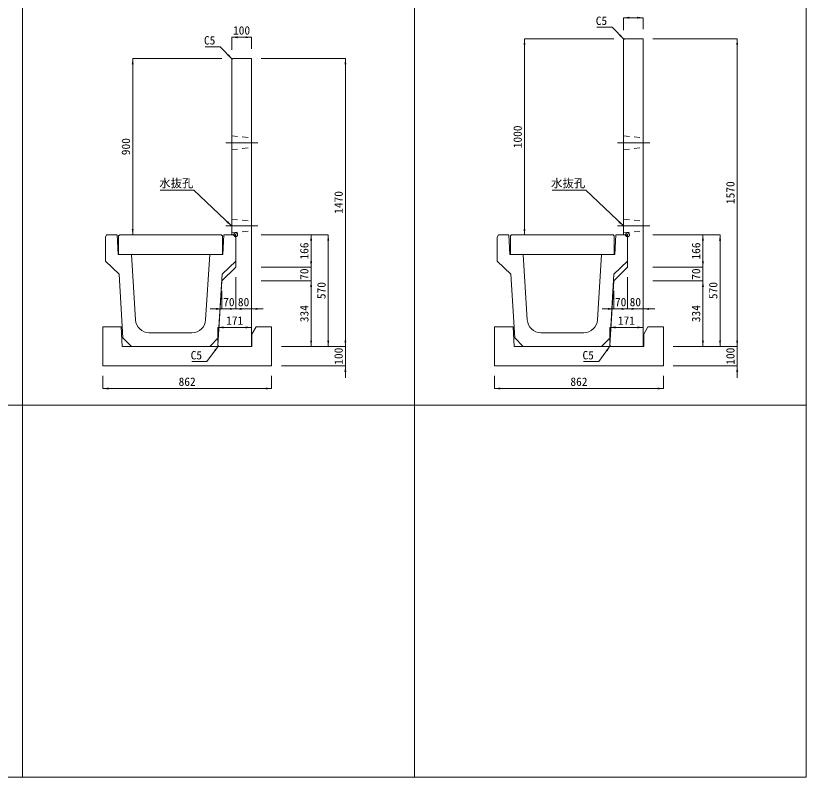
# Model space of a CAD drawing. Units: millimetres at full size, sheet at 1:40. Extents: x 86 to 35886, y -15691 to 10257.
# Drawn here: x 13252 to 17286, y -15591 to -11702 of the extents above; entities that cross this region are included whole.
import ezdxf
from ezdxf.enums import TextEntityAlignment as Align

# ---------------------------------------------------------------- set-up
doc = ezdxf.new("R2010")
doc.units = ezdxf.units.MM
doc.header["$LTSCALE"] = 40
doc.header["$PDMODE"] = 32
doc.header["$PDSIZE"] = 20
doc.linetypes.add('USER1', pattern=[28.575, 19.05, -3.175, 3.175, -3.175])
doc.linetypes.add('USER2', pattern=[1.35, 0.75, -0.6])
for name, color, linetype, lineweight in [('パネックスKUS', 2, 'Continuous', 20), ('図枠', 5, 'Continuous', 13), ('基礎ブロック', 2, 'Continuous', 13), ('寸法線', 7, 'Continuous', 13), ('引出線', 4, 'Continuous', 13), ('本体', 2, 'Continuous', 13), ('補助線', 8, 'USER1', 13)]:
    doc.layers.add(name, color=color, linetype=linetype, lineweight=lineweight)
doc.styles.add('ＭＳ ゴシック', font='')
doc.styles.get('ＭＳ ゴシック').set_extended_font_data('MS Gothic')

# ---------------------------------------------------------------- blocks, each defined once
blk = doc.blocks.new('filled_arrow')
at = {"color": 0, "linetype": 'Continuous', "lineweight": -2}
blk.add_solid([(7.5, 1.25), (0, 0), (7.5, -1.25)], dxfattribs=at)

msp = doc.modelspace()

# ---------------------------------------------------------------- linework, layer by layer
at = {"layer": 'パネックスKUS'}
for p, q in [((16359.18, -11820.56), (16354.18, -11825.56)), ((16454.18, -11820.56), (16359.18, -11820.56)), ((16454.18, -13390.56), (16454.18, -11820.56)), ((16354.18, -11825.56), (16354.18, -12820.56)), ((14359.18, -11920.56), (14354.18, -11925.56)), ((14354.18, -11925.56), (14354.18, -12820.56)), ((14454.18, -11920.56), (14359.18, -11920.56)), ((14454.18, -13390.56), (14454.18, -11920.56)), ((14354.18, -12820.56), (14374.18, -12820.56)), ((14374.18, -12820.56), (14374.18, -12986.56)), ((16354.18, -12820.56), (16374.18, -12820.56)), ((16374.18, -12820.56), (16374.18, -12986.56)), ((14374.18, -12986.56), (14304.18, -13056.56)), ((16374.18, -12986.56), (16304.18, -13056.56)), ((14304.18, -13056.56), (14283.49, -13385.57)), ((16304.18, -13056.56), (16283.49, -13385.57)), ((14288.18, -13390.56), (14283.49, -13385.57)), ((14288.18, -13390.56), (14454.18, -13390.56)), ((16288.18, -13390.56), (16283.49, -13385.57)), ((16288.18, -13390.56), (16454.18, -13390.56))]:
    msp.add_line(p, q, dxfattribs=at)
at = {"layer": 'パネックスKUS', "linetype": 'USER2', "lineweight": 9}
for p, q in [((14354.18, -12315.56), (14454.18, -12325.56)), ((16354.18, -12315.56), (16454.18, -12325.56)), ((14354.18, -12385.56), (14454.18, -12375.56)), ((16354.18, -12385.56), (16454.18, -12375.56)), ((14354.18, -12740.56), (14454.18, -12750.56)), ((16354.18, -12740.56), (16454.18, -12750.56)), ((14354.18, -12810.56), (14454.18, -12800.56)), ((16354.18, -12810.56), (16454.18, -12800.56))]:
    msp.add_line(p, q, dxfattribs=at)
at = {"layer": '図枠'}
for p, q in [((13286.23, -1890.56), (13286.23, -15590.56)), ((15286.23, -1890.56), (15286.23, -15590.56)), ((17286.23, -1890.56), (17286.23, -15590.56)), ((86.23, -13690.56), (17286.23, -13690.56)), ((86.23, -15590.56), (17286.23, -15590.56))]:
    msp.add_line(p, q, dxfattribs=at)
at = {"layer": '基礎ブロック'}
for p, q in [((13790.23, -13290.56), (13695.23, -13290.56)), ((13695.23, -13290.56), (13695.23, -13390.56)), ((13795.23, -13390.56), (13790.23, -13290.56)), ((14478.23, -13290.56), (14457.23, -13327.56)), ((14557.23, -13290.56), (14478.23, -13290.56)), ((14557.23, -13390.56), (14557.23, -13290.56)), ((15790.23, -13290.56), (15695.23, -13290.56)), ((15695.23, -13290.56), (15695.23, -13390.56)), ((15795.23, -13390.56), (15790.23, -13290.56)), ((16478.23, -13290.56), (16457.23, -13327.56)), ((16557.23, -13290.56), (16478.23, -13290.56)), ((16557.23, -13390.56), (16557.23, -13290.56)), ((14457.23, -13327.56), (14457.23, -13390.56)), ((16457.23, -13327.56), (16457.23, -13390.56)), ((13695.23, -13390.56), (13695.23, -13490.56)), ((14457.23, -13390.56), (13795.23, -13390.56)), ((14557.23, -13390.56), (14557.23, -13490.56)), ((15695.23, -13390.56), (15695.23, -13490.56)), ((16457.23, -13390.56), (15795.23, -13390.56)), ((16557.23, -13390.56), (16557.23, -13490.56)), ((13695.23, -13490.56), (14557.23, -13490.56)), ((15695.23, -13490.56), (16557.23, -13490.56))]:
    msp.add_line(p, q, dxfattribs=at)
at = {"layer": '寸法線'}
for p, q in [((16354.18, -11712.01), (16454.18, -11712.01)), ((16354.18, -11775.56), (16354.18, -11712.01)), ((16454.18, -11770.56), (16454.18, -11712.01)), ((14354.18, -11812.01), (14454.18, -11812.01)), ((14354.18, -11875.56), (14354.18, -11812.01)), ((14454.18, -11870.56), (14454.18, -11812.01)), ((15848.23, -12820.56), (15848.23, -11820.56)), ((16304.18, -11820.56), (15848.23, -11820.56)), ((16504.18, -11820.56), (16934.07, -11820.56)), ((16934.07, -13390.56), (16934.07, -11820.56)), ((13848.23, -12820.56), (13848.23, -11920.56)), ((14304.18, -11920.56), (13848.23, -11920.56)), ((14504.18, -11920.56), (14934.07, -11920.56)), ((14934.07, -13390.56), (14934.07, -11920.56)), ((14304.18, -12820.56), (13848.23, -12820.56)), ((14504.18, -12820.56), (14846.57, -12820.56)), ((14504.18, -12820.56), (14759.07, -12820.56)), ((14759.07, -12820.56), (14759.07, -12986.56)), ((14846.57, -12820.56), (14846.57, -13390.56)), ((16304.18, -12820.56), (15848.23, -12820.56)), ((16504.18, -12820.56), (16846.57, -12820.56)), ((16504.18, -12820.56), (16759.07, -12820.56)), ((16759.07, -12820.56), (16759.07, -12986.56)), ((16846.57, -12820.56), (16846.57, -13390.56)), ((14759.07, -12926.56), (14759.07, -13116.56)), ((16759.07, -12926.56), (16759.07, -13116.56)), ((14504.18, -12986.56), (14759.07, -12986.56)), ((14504.18, -12986.56), (14759.07, -12986.56)), ((16504.18, -12986.56), (16759.07, -12986.56)), ((16504.18, -12986.56), (16759.07, -12986.56)), ((14374.18, -13036.56), (14374.18, -13199.16)), ((14374.18, -13036.56), (14374.18, -13199.16)), ((14454.18, -13036.56), (14454.18, -13199.16)), ((14504.18, -13056.56), (14759.07, -13056.56)), ((14504.18, -13056.56), (14759.07, -13056.56)), ((14759.07, -13056.56), (14759.07, -13390.56)), ((16374.18, -13036.56), (16374.18, -13199.16)), ((16374.18, -13036.56), (16374.18, -13199.16)), ((16454.18, -13036.56), (16454.18, -13199.16)), ((16504.18, -13056.56), (16759.07, -13056.56)), ((16504.18, -13056.56), (16759.07, -13056.56)), ((16759.07, -13056.56), (16759.07, -13390.56)), ((14304.18, -13106.56), (14304.18, -13199.16)), ((16304.18, -13106.56), (16304.18, -13199.16)), ((14434.18, -13199.16), (14244.18, -13199.16)), ((14314.18, -13199.16), (14514.18, -13199.16)), ((16434.18, -13199.16), (16244.18, -13199.16)), ((16314.18, -13199.16), (16514.18, -13199.16)), ((14283.18, -13293.64), (14454.18, -13293.64)), ((14283.18, -13365.56), (14283.18, -13293.64)), ((14454.18, -13365.56), (14454.18, -13293.64)), ((16283.18, -13293.64), (16454.18, -13293.64)), ((16283.18, -13365.56), (16283.18, -13293.64)), ((16454.18, -13365.56), (16454.18, -13293.64)), ((14934.07, -13330.56), (14934.07, -13550.56)), ((16934.07, -13330.56), (16934.07, -13550.56)), ((14607.23, -13390.56), (14934.07, -13390.56)), ((14607.23, -13390.56), (14846.57, -13390.56)), ((14607.23, -13390.56), (14759.07, -13390.56)), ((14607.23, -13390.56), (14934.07, -13390.56)), ((16607.23, -13390.56), (16934.07, -13390.56)), ((16607.23, -13390.56), (16846.57, -13390.56)), ((16607.23, -13390.56), (16759.07, -13390.56)), ((16607.23, -13390.56), (16934.07, -13390.56)), ((14607.23, -13490.56), (14934.07, -13490.56)), ((16607.23, -13490.56), (16934.07, -13490.56)), ((13695.23, -13540.56), (13695.23, -13605.79)), ((14557.23, -13540.56), (14557.23, -13605.79)), ((15695.23, -13540.56), (15695.23, -13605.79)), ((16557.23, -13540.56), (16557.23, -13605.79)), ((13695.23, -13605.79), (14557.23, -13605.79)), ((15695.23, -13605.79), (16557.23, -13605.79))]:
    msp.add_line(p, q, dxfattribs=at)
at = {"layer": '引出線'}
for points in [[(16356.68, -11823.06), (16295.19, -11760.35), (16217.42, -11760.35)], [(14356.68, -11923.06), (14295.19, -11860.35), (14217.42, -11860.35)], [(14353.23, -12775.56), (14160.77, -12592.12), (13989.03, -12592.12)], [(16353.23, -12775.56), (16160.77, -12592.12), (15989.03, -12592.12)], [(14285.84, -13388.07), (14227.41, -13468.33), (14149.64, -13468.33)], [(16285.84, -13388.07), (16227.41, -13468.33), (16149.64, -13468.33)]]:
    msp.add_lwpolyline(points, dxfattribs=at)
at = {"layer": '本体'}
for p, q in [((13709.18, -12832.56), (13715.18, -12820.56)), ((13715.18, -12820.56), (13769.18, -12820.56)), ((13769.18, -12820.56), (13774.18, -12920.56)), ((14314.18, -12820.56), (14309.18, -12920.56)), ((14314.18, -12820.56), (14368.18, -12820.56)), ((14374.18, -12832.56), (14368.18, -12820.56)), ((15709.18, -12832.56), (15715.18, -12820.56)), ((15715.18, -12820.56), (15769.18, -12820.56)), ((15769.18, -12820.56), (15774.18, -12920.56)), ((16314.18, -12820.56), (16309.18, -12920.56)), ((16314.18, -12820.56), (16368.18, -12820.56)), ((16374.18, -12832.56), (16368.18, -12820.56)), ((13709.18, -12832.56), (13709.18, -12954.56)), ((14374.18, -12832.56), (14374.18, -12954.56)), ((15709.18, -12832.56), (15709.18, -12954.56)), ((16374.18, -12832.56), (16374.18, -12954.56)), ((13774.18, -12920.56), (13841.68, -12920.56)), ((13841.68, -12920.56), (13862.58, -13254.93)), ((14241.68, -12920.56), (14220.78, -13254.93)), ((14241.68, -12920.56), (14309.18, -12920.56)), ((15774.18, -12920.56), (15841.68, -12920.56)), ((15841.68, -12920.56), (15862.58, -13254.93)), ((16241.68, -12920.56), (16220.78, -13254.93)), ((16241.68, -12920.56), (16309.18, -12920.56)), ((13709.18, -12954.56), (13778.68, -13021.56)), ((14374.18, -12954.56), (14304.68, -13021.56)), ((15709.18, -12954.56), (15778.68, -13021.56)), ((16374.18, -12954.56), (16304.68, -13021.56)), ((13778.68, -13021.56), (13798.28, -13347.17)), ((14304.68, -13021.56), (14285.08, -13347.17)), ((15778.68, -13021.56), (15798.28, -13347.17)), ((16304.68, -13021.56), (16285.08, -13347.17)), ((13841.68, -13390.56), (13798.28, -13347.17)), ((13932.44, -13320.56), (14150.92, -13320.56)), ((14241.68, -13390.56), (14285.08, -13347.17)), ((15841.68, -13390.56), (15798.28, -13347.17)), ((15932.44, -13320.56), (16150.92, -13320.56)), ((16241.68, -13390.56), (16285.08, -13347.17)), ((13841.68, -13390.56), (14241.68, -13390.56)), ((15841.68, -13390.56), (16241.68, -13390.56))]:
    msp.add_line(p, q, dxfattribs=at)
at = {"layer": '本体', "lineweight": 20}
for points in [[(13776.68, -12920.56), (14306.68, -12920.56), (14306.68, -12826.56), (14300.68, -12820.56), (13782.68, -12820.56), (13776.68, -12826.56)], [(15776.68, -12920.56), (16306.68, -12920.56), (16306.68, -12826.56), (16300.68, -12820.56), (15782.68, -12820.56), (15776.68, -12826.56)]]:
    msp.add_lwpolyline(points, close=True, dxfattribs=at)
at = {"layer": '本体'}
for centre, start, end in [((13932.44, -13250.56), 183.57633, 270), ((14150.92, -13250.56), 270, 356.42367), ((15932.44, -13250.56), 183.57633, 270), ((16150.92, -13250.56), 270, 356.42367)]:
    msp.add_arc(centre, 70, start, end, dxfattribs=at)
at = {"layer": '補助線'}
for p, q in [((14323.87, -12350.56), (14487.59, -12350.56)), ((16323.87, -12350.56), (16487.59, -12350.56)), ((14323.87, -12775.56), (14487.59, -12775.56)), ((16323.87, -12775.56), (16487.59, -12775.56))]:
    msp.add_line(p, q, dxfattribs=at)
for p in [(14374.18, -12820.56), (16374.18, -12820.56)]:
    msp.add_point(p, dxfattribs=at)

# ---------------------------------------------------------------- block references
at = {"layer": '寸法線', "xscale": 4, "yscale": 4}
for p in [(16354.18, -11712.01), (14354.18, -11812.01), (14374.18, -13199.16), (14454.18, -13199.16), (16374.18, -13199.16), (16454.18, -13199.16), (14283.18, -13293.64), (16283.18, -13293.64), (13695.23, -13605.79), (15695.23, -13605.79)]:
    msp.add_blockref('filled_arrow', p, dxfattribs=at)
for p, rotation in [((16454.18, -11712.01), 180), ((14454.18, -11812.01), 180), ((15848.23, -11820.56), 270), ((16934.07, -11820.56), 270), ((13848.23, -11920.56), 270), ((14934.07, -11920.56), 270), ((13848.23, -12820.56), 90), ((14759.07, -12820.56), 270), ((14846.57, -12820.56), 270), ((15848.23, -12820.56), 90), ((16759.07, -12820.56), 270), ((16846.57, -12820.56), 270), ((14759.07, -12986.56), 90), ((14759.07, -12986.56), 90), ((16759.07, -12986.56), 90), ((16759.07, -12986.56), 90), ((14759.07, -13056.56), 270), ((14759.07, -13056.56), 270), ((16759.07, -13056.56), 270), ((16759.07, -13056.56), 270), ((14304.18, -13199.16), 180), ((14374.18, -13199.16), 180), ((16304.18, -13199.16), 180), ((16374.18, -13199.16), 180), ((14454.18, -13293.64), 180), ((16454.18, -13293.64), 180), ((14759.07, -13390.56), 90), ((14846.57, -13390.56), 90), ((14934.07, -13390.56), 90), ((14934.07, -13390.56), 90), ((16759.07, -13390.56), 90), ((16846.57, -13390.56), 90), ((16934.07, -13390.56), 90), ((16934.07, -13390.56), 90), ((14934.07, -13490.56), 270), ((16934.07, -13490.56), 270), ((14557.23, -13605.79), 180), ((16557.23, -13605.79), 180)]:
    msp.add_blockref('filled_arrow', p, dxfattribs=dict(at, rotation=rotation))
at = {"layer": '引出線', "xscale": 4, "yscale": 4}
for p, rotation in [((16356.68, -11823.06), 134.4), ((14356.68, -11923.06), 134.4), ((14353.23, -12775.56), 136.4), ((16353.23, -12775.56), 136.4), ((14285.84, -13388.07), 233.9), ((16285.84, -13388.07), 233.9)]:
    msp.add_blockref('filled_arrow', p, dxfattribs=dict(at, rotation=rotation))

# ---------------------------------------------------------------- texts
at = {"layer": '寸法線', "style": 'ＭＳ ゴシック'}
for s, p in [('100', (14404.18, -11777.01)), ('70', (14339.18, -13164.16)), ('80', (14414.18, -13164.16)), ('70', (16339.18, -13164.16)), ('80', (16414.18, -13164.16)), ('171', (14368.68, -13258.64)), ('171', (16368.68, -13258.64)), ('862', (14126.23, -13570.79)), ('862', (16126.23, -13570.79))]:
    msp.add_text(s, height=42.72, dxfattribs=at).set_placement(p, align=Align.MIDDLE_CENTER)
for s, p in [('1000', (15813.23, -12320.56)), ('900', (13813.23, -12370.56)), ('1570', (16899.07, -12605.56)), ('1470', (14899.07, -12655.56)), ('166', (14724.07, -12903.56)), ('166', (16724.07, -12903.56)), ('70', (14724.07, -13021.56)), ('70', (16724.07, -13021.56)), ('570', (14811.57, -13105.56)), ('570', (16811.57, -13105.56)), ('334', (14724.07, -13223.56)), ('334', (16724.07, -13223.56)), ('100', (14899.07, -13440.56)), ('100', (16899.07, -13440.56))]:
    msp.add_text(s, height=42.72, rotation=90, dxfattribs=at).set_placement(p, align=Align.MIDDLE_CENTER)
at = {"layer": '引出線', "style": 'ＭＳ ゴシック'}
for s, p in [('C5', (16270.19, -11706.35)), ('C5', (14270.19, -11806.35)), ('水抜孔', (14158.52, -12535.83)), ('水抜孔', (16158.52, -12535.83)), ('C5', (14202.41, -13414.33)), ('C5', (16202.41, -13414.33))]:
    msp.add_text(s, height=42.72, dxfattribs=at).set_placement(p, align=Align.TOP_RIGHT)

doc.saveas('drawing.dxf')
